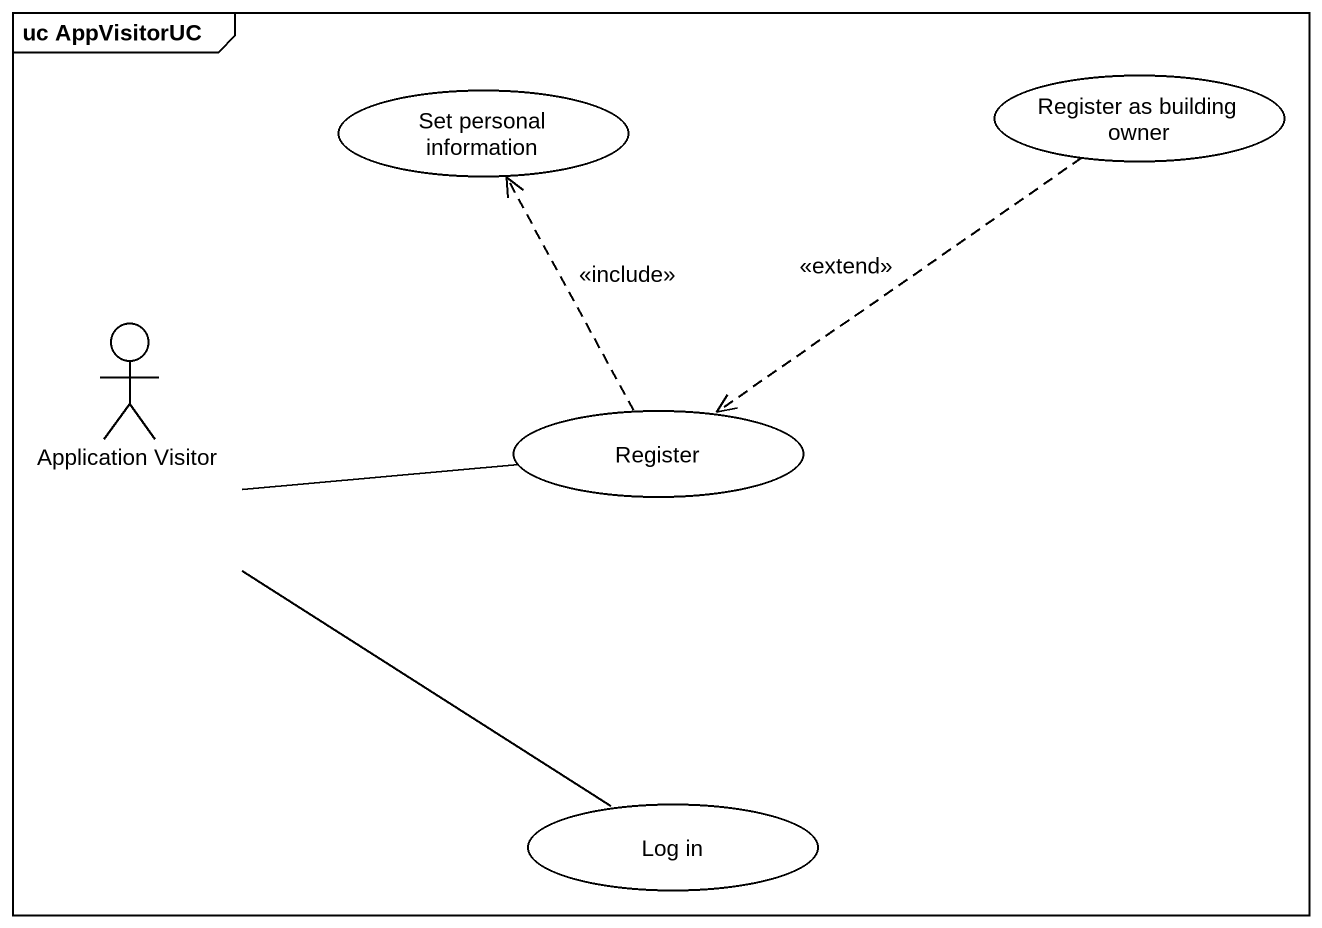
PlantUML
@startuml
mainframe uc AppVisitorUC
usecase "Set personal information" as Set_personal_information
usecase "Register as building owner" as Register_as_building_owner
actor "Application Visitor" as Application_Visitor
usecase Register
usecase "Log in" as Log_in
Register_as_building_owner ..> Register : <<extend>>
Application_Visitor -right- Register
Application_Visitor -- Log_in
Register .up.> Set_personal_information : <<include>>
@enduml
